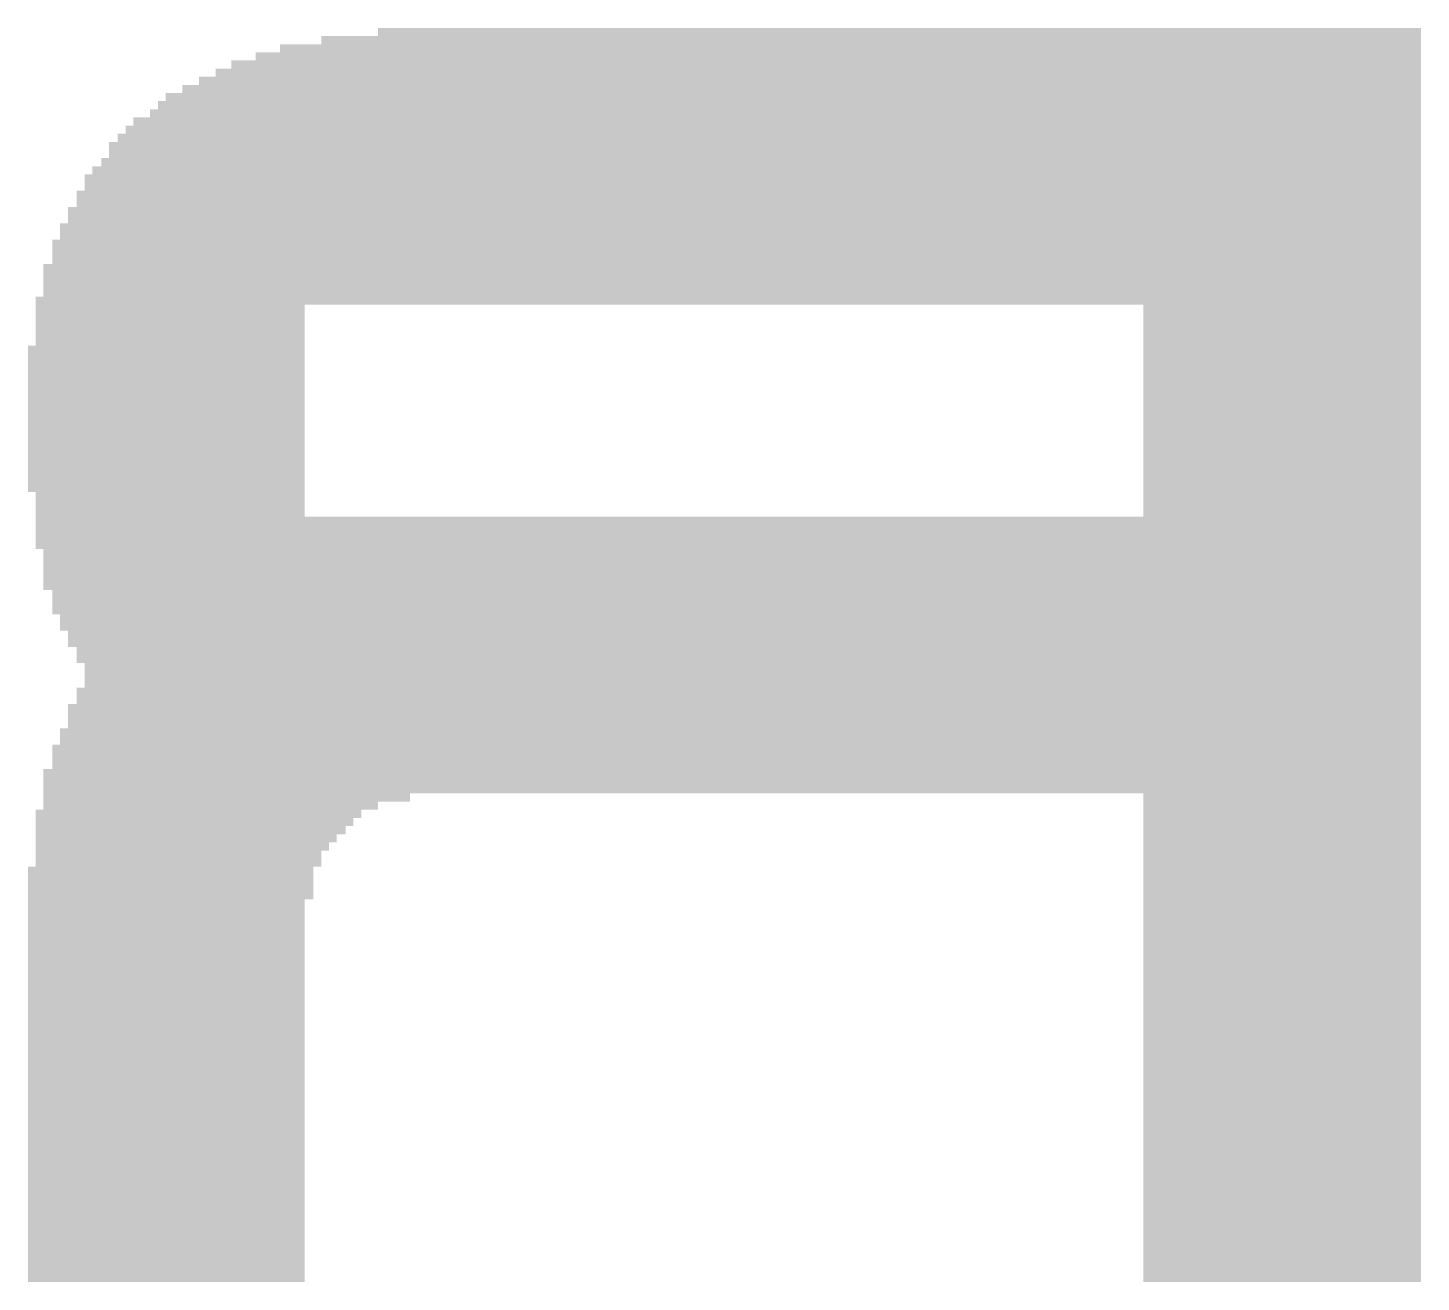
# Model space of a CAD drawing. Extents: x -51 to 50, y -27 to 29.
# Drawn here: x 21.707 to 25.326, y 16.013 to 19.272 of the extents above; entities that cross this region are included whole.
import ezdxf

# ---------------------------------------------------------------- set-up
doc = ezdxf.new("R2010")
doc.units = 0
doc.layers.add('201', color=6, linetype='CONTINUOUS')

# ---------------------------------------------------------------- blocks, each defined once
blk = doc.blocks.new('RECT')
blk.add_solid([(-0.5, -0.5), (0.5, -0.5), (-0.5, 0.5), (0.5, 0.5)])

msp = doc.modelspace()

# ---------------------------------------------------------------- block references
at = {"layer": '201', "rotation": 180}
for p, xscale, yscale in [((23.9713, 19.2617), 2.7102, 0.0211), ((23.8443, 19.2193), 2.9642, 0.0211), ((23.8976, 19.2405), 2.8575, 0.0213), ((23.7808, 19.177), 3.0912, 0.0213), ((23.8125, 19.1982), 3.0277, 0.0211), ((23.7604, 19.1558), 3.1318, 0.0211), ((23.7172, 19.1135), 3.2182, 0.0213), ((23.7388, 19.1347), 3.175, 0.0211), ((23.6855, 19.0712), 3.2817, 0.0211), ((23.6957, 19.0923), 3.2614, 0.0211), ((23.6538, 19.0288), 3.3452, 0.0211), ((23.6753, 19.05), 3.302, 0.0213), ((23.6436, 19.0077), 3.3655, 0.0211), ((23.622, 18.9653), 3.4087, 0.0211), ((23.6334, 18.9865), 3.3858, 0.0213), ((23.6118, 18.923), 3.429, 0.0213), ((23.622, 18.9442), 3.4087, 0.0211), ((23.6004, 18.9018), 3.4519, 0.0211), ((23.5903, 18.8807), 3.4722, 0.0211), ((23.5903, 18.8595), 3.4722, 0.0213), ((23.5801, 18.8383), 3.4925, 0.0211), ((23.5801, 18.8172), 3.4925, 0.0211), ((23.5687, 18.796), 3.5154, 0.0213), ((23.5585, 18.7537), 3.5357, 0.0211), ((23.5687, 18.7748), 3.5154, 0.0211), ((23.5483, 18.7113), 3.556, 0.0211), ((23.5585, 18.7325), 3.5357, 0.0213), ((23.5483, 18.6902), 3.556, 0.0211), ((23.5483, 18.669), 3.556, 0.0213), ((23.5369, 18.6478), 3.5789, 0.0211), ((23.5369, 18.6267), 3.5789, 0.0211), ((23.5369, 18.6055), 3.5789, 0.0213), ((23.5267, 18.5632), 3.5992, 0.0211), ((23.5369, 18.5843), 3.5789, 0.0211), ((22.0764, 18.542), 0.6985, 0.0213), ((24.9657, 18.542), 0.7214, 0.0213), ((22.0764, 18.5208), 0.6985, 0.0211), ((22.0764, 18.4997), 0.6985, 0.0211), ((24.9657, 18.5208), 0.7214, 0.0211), ((24.9657, 18.4997), 0.7214, 0.0211), ((22.0764, 18.4785), 0.6985, 0.0213), ((22.0764, 18.4573), 0.6985, 0.0211), ((24.9657, 18.4785), 0.7214, 0.0213), ((24.9657, 18.4573), 0.7214, 0.0211), ((22.0663, 18.4362), 0.7188, 0.0211), ((22.0663, 18.415), 0.7188, 0.0213), ((24.9657, 18.4362), 0.7214, 0.0211), ((24.9657, 18.415), 0.7214, 0.0213), ((22.0663, 18.3938), 0.7188, 0.0211), ((24.9657, 18.3938), 0.7214, 0.0211), ((22.0663, 18.3727), 0.7188, 0.0211), ((22.0663, 18.3515), 0.7188, 0.0213), ((24.9657, 18.3727), 0.7214, 0.0211), ((24.9657, 18.3515), 0.7214, 0.0213), ((22.0663, 18.3303), 0.7188, 0.0211), ((22.0663, 18.3092), 0.7188, 0.0211), ((24.9657, 18.3303), 0.7214, 0.0211), ((24.9657, 18.3092), 0.7214, 0.0211), ((22.0663, 18.288), 0.7188, 0.0213), ((24.9657, 18.288), 0.7214, 0.0213), ((22.0663, 18.2668), 0.7188, 0.0211), ((22.0663, 18.2457), 0.7188, 0.0211), ((24.9657, 18.2668), 0.7214, 0.0211), ((24.9657, 18.2457), 0.7214, 0.0211), ((22.0663, 18.2245), 0.7188, 0.0213), ((22.0663, 18.2033), 0.7188, 0.0211), ((24.9657, 18.2245), 0.7214, 0.0213), ((24.9657, 18.2033), 0.7214, 0.0211), ((22.0663, 18.1822), 0.7188, 0.0211), ((22.0663, 18.161), 0.7188, 0.0213), ((24.9657, 18.1822), 0.7214, 0.0211), ((24.9657, 18.161), 0.7214, 0.0213), ((22.0663, 18.1398), 0.7188, 0.0211), ((24.9657, 18.1398), 0.7214, 0.0211), ((22.0663, 18.1187), 0.7188, 0.0211), ((22.0663, 18.0975), 0.7188, 0.0213), ((24.9657, 18.1187), 0.7214, 0.0211), ((24.9657, 18.0975), 0.7214, 0.0213), ((22.0663, 18.0763), 0.7188, 0.0211), ((22.0764, 18.0552), 0.6985, 0.0211), ((24.9657, 18.0763), 0.7214, 0.0211), ((24.9657, 18.0552), 0.7214, 0.0211), ((22.0764, 18.034), 0.6985, 0.0213), ((24.9657, 18.034), 0.7214, 0.0213), ((22.0764, 18.0128), 0.6985, 0.0211), ((23.5267, 17.9917), 3.5992, 0.0211), ((24.9657, 18.0128), 0.7214, 0.0211), ((23.5267, 17.9705), 3.5992, 0.0213), ((23.5267, 17.9493), 3.5992, 0.0211), ((23.5267, 17.9282), 3.5992, 0.0211), ((23.5369, 17.907), 3.5789, 0.0213), ((23.5369, 17.8858), 3.5789, 0.0211), ((23.5369, 17.8647), 3.5789, 0.0211), ((23.5369, 17.8435), 3.5789, 0.0213), ((23.5369, 17.8223), 3.5789, 0.0211), ((23.5483, 17.8012), 3.556, 0.0211), ((23.5483, 17.78), 3.556, 0.0213), ((23.5483, 17.7588), 3.556, 0.0211), ((23.5585, 17.7377), 3.5357, 0.0211), ((23.5585, 17.7165), 3.5357, 0.0213), ((23.5687, 17.6953), 3.5154, 0.0211), ((23.5687, 17.6742), 3.5154, 0.0211), ((23.5801, 17.653), 3.4925, 0.0213), ((23.5801, 17.6318), 3.4925, 0.0211), ((23.5903, 17.6107), 3.4722, 0.0211), ((23.5903, 17.5895), 3.4722, 0.0213), ((23.5801, 17.5472), 3.4925, 0.0211), ((23.5903, 17.5683), 3.4722, 0.0211), ((23.5801, 17.526), 3.4925, 0.0213), ((23.5687, 17.5048), 3.5154, 0.0211), ((23.5687, 17.4837), 3.5154, 0.0211), ((23.5585, 17.4413), 3.5357, 0.0211), ((23.5687, 17.4625), 3.5154, 0.0213), ((23.5585, 17.4202), 3.5357, 0.0211), ((23.5483, 17.399), 3.556, 0.0213), ((23.5483, 17.3778), 3.556, 0.0211), ((23.5369, 17.3355), 3.5789, 0.0213), ((23.5483, 17.3567), 3.556, 0.0211), ((23.5369, 17.3143), 3.5789, 0.0211), ((23.5369, 17.2932), 3.5789, 0.0211), ((22.2237, 17.272), 0.9525, 0.0213), ((24.9657, 17.272), 0.7214, 0.0213), ((22.1501, 17.2297), 0.8458, 0.0211), ((22.1818, 17.2508), 0.8687, 0.0211), ((24.9657, 17.2508), 0.7214, 0.0211), ((24.9657, 17.2297), 0.7214, 0.0211), ((22.1399, 17.2085), 0.8255, 0.0213), ((22.1298, 17.1873), 0.8052, 0.0211), ((24.9657, 17.2085), 0.7214, 0.0213), ((24.9657, 17.1873), 0.7214, 0.0211), ((22.1183, 17.1662), 0.7823, 0.0211), ((24.9657, 17.1662), 0.7214, 0.0211), ((22.098, 17.1238), 0.7417, 0.0211), ((22.1082, 17.145), 0.762, 0.0213), ((24.9657, 17.145), 0.7214, 0.0213), ((24.9657, 17.1238), 0.7214, 0.0211), ((22.0777, 17.0815), 0.7417, 0.0213), ((22.098, 17.1027), 0.7417, 0.0211), ((24.9657, 17.1027), 0.7214, 0.0211), ((24.9657, 17.0815), 0.7214, 0.0213), ((22.0777, 17.0603), 0.7417, 0.0211), ((22.0777, 17.0392), 0.7417, 0.0211), ((24.9657, 17.0603), 0.7214, 0.0211), ((24.9657, 17.0392), 0.7214, 0.0211), ((22.0777, 17.018), 0.7417, 0.0213), ((24.9657, 17.018), 0.7214, 0.0213), ((22.0663, 16.9968), 0.7188, 0.0211), ((22.0663, 16.9757), 0.7188, 0.0211), ((24.9657, 16.9968), 0.7214, 0.0211), ((24.9657, 16.9757), 0.7214, 0.0211), ((22.0663, 16.9545), 0.7188, 0.0213), ((22.0663, 16.9333), 0.7188, 0.0211), ((24.9657, 16.9545), 0.7214, 0.0213), ((24.9657, 16.9333), 0.7214, 0.0211), ((22.0663, 16.9122), 0.7188, 0.0211), ((24.9657, 16.9122), 0.7214, 0.0211), ((22.0663, 16.891), 0.7188, 0.0213), ((22.0663, 16.8698), 0.7188, 0.0211), ((24.9657, 16.891), 0.7214, 0.0213), ((24.9657, 16.8698), 0.7214, 0.0211), ((22.0663, 16.8487), 0.7188, 0.0211), ((22.0663, 16.8275), 0.7188, 0.0213), ((24.9657, 16.8487), 0.7214, 0.0211), ((24.9657, 16.8275), 0.7214, 0.0213), ((22.0663, 16.8063), 0.7188, 0.0211), ((22.0663, 16.7852), 0.7188, 0.0211), ((24.9657, 16.8063), 0.7214, 0.0211), ((24.9657, 16.7852), 0.7214, 0.0211), ((22.0663, 16.764), 0.7188, 0.0213), ((24.9657, 16.764), 0.7214, 0.0213), ((22.0663, 16.7428), 0.7188, 0.0211), ((22.0663, 16.7217), 0.7188, 0.0211), ((24.9657, 16.7428), 0.7214, 0.0211), ((24.9657, 16.7217), 0.7214, 0.0211), ((22.0663, 16.7005), 0.7188, 0.0213), ((22.0663, 16.6793), 0.7188, 0.0211), ((24.9657, 16.7005), 0.7214, 0.0213), ((24.9657, 16.6793), 0.7214, 0.0211), ((22.0663, 16.6582), 0.7188, 0.0211), ((24.9657, 16.6582), 0.7214, 0.0211), ((22.0663, 16.637), 0.7188, 0.0213), ((22.0663, 16.6158), 0.7188, 0.0211), ((24.9657, 16.637), 0.7214, 0.0213), ((24.9657, 16.6158), 0.7214, 0.0211), ((22.0663, 16.5947), 0.7188, 0.0211), ((22.0663, 16.5735), 0.7188, 0.0213), ((24.9657, 16.5947), 0.7214, 0.0211), ((24.9657, 16.5735), 0.7214, 0.0213), ((22.0663, 16.5523), 0.7188, 0.0211), ((22.0663, 16.5312), 0.7188, 0.0211), ((24.9657, 16.5523), 0.7214, 0.0211), ((24.9657, 16.5312), 0.7214, 0.0211), ((22.0663, 16.51), 0.7188, 0.0213), ((24.9657, 16.51), 0.7214, 0.0213), ((22.0663, 16.4888), 0.7188, 0.0211), ((22.0663, 16.4677), 0.7188, 0.0211), ((24.9657, 16.4888), 0.7214, 0.0211), ((24.9657, 16.4677), 0.7214, 0.0211), ((22.0663, 16.4465), 0.7188, 0.0213), ((22.0663, 16.4253), 0.7188, 0.0211), ((24.9657, 16.4465), 0.7214, 0.0213), ((24.9657, 16.4253), 0.7214, 0.0211), ((22.0663, 16.4042), 0.7188, 0.0211), ((24.9657, 16.4042), 0.7214, 0.0211), ((22.0663, 16.383), 0.7188, 0.0213), ((22.0663, 16.3618), 0.7188, 0.0211), ((24.9657, 16.383), 0.7214, 0.0213), ((24.9657, 16.3618), 0.7214, 0.0211), ((22.0663, 16.3407), 0.7188, 0.0211), ((22.0663, 16.3195), 0.7188, 0.0213), ((24.9657, 16.3407), 0.7214, 0.0211), ((24.9657, 16.3195), 0.7214, 0.0213), ((22.0663, 16.2983), 0.7188, 0.0211), ((24.9657, 16.2983), 0.7214, 0.0211), ((22.0663, 16.2772), 0.7188, 0.0211), ((22.0663, 16.256), 0.7188, 0.0213), ((24.9657, 16.2772), 0.7214, 0.0211), ((24.9657, 16.256), 0.7214, 0.0213), ((22.0663, 16.2348), 0.7188, 0.0211), ((22.0663, 16.2137), 0.7188, 0.0211), ((24.9657, 16.2348), 0.7214, 0.0211), ((24.9657, 16.2137), 0.7214, 0.0211), ((22.0663, 16.1925), 0.7188, 0.0213), ((22.0663, 16.1713), 0.7188, 0.0211), ((24.9657, 16.1925), 0.7214, 0.0213), ((24.9657, 16.1713), 0.7214, 0.0211), ((22.0663, 16.1502), 0.7188, 0.0211), ((24.9657, 16.1502), 0.7214, 0.0211), ((22.0663, 16.129), 0.7188, 0.0213), ((22.0663, 16.1078), 0.7188, 0.0211), ((24.9657, 16.129), 0.7214, 0.0213), ((24.9657, 16.1078), 0.7214, 0.0211), ((22.0663, 16.0867), 0.7188, 0.0211), ((22.0663, 16.0655), 0.7188, 0.0213), ((24.9657, 16.0867), 0.7214, 0.0211), ((24.9657, 16.0655), 0.7214, 0.0213), ((22.0663, 16.0443), 0.7188, 0.0211), ((24.9657, 16.0443), 0.7214, 0.0211), ((22.0663, 16.0232), 0.7188, 0.0211), ((24.9657, 16.0232), 0.7214, 0.0211)]:
    msp.add_blockref('RECT', p, dxfattribs=dict(at, xscale=xscale, yscale=yscale))

doc.saveas('drawing.dxf')
